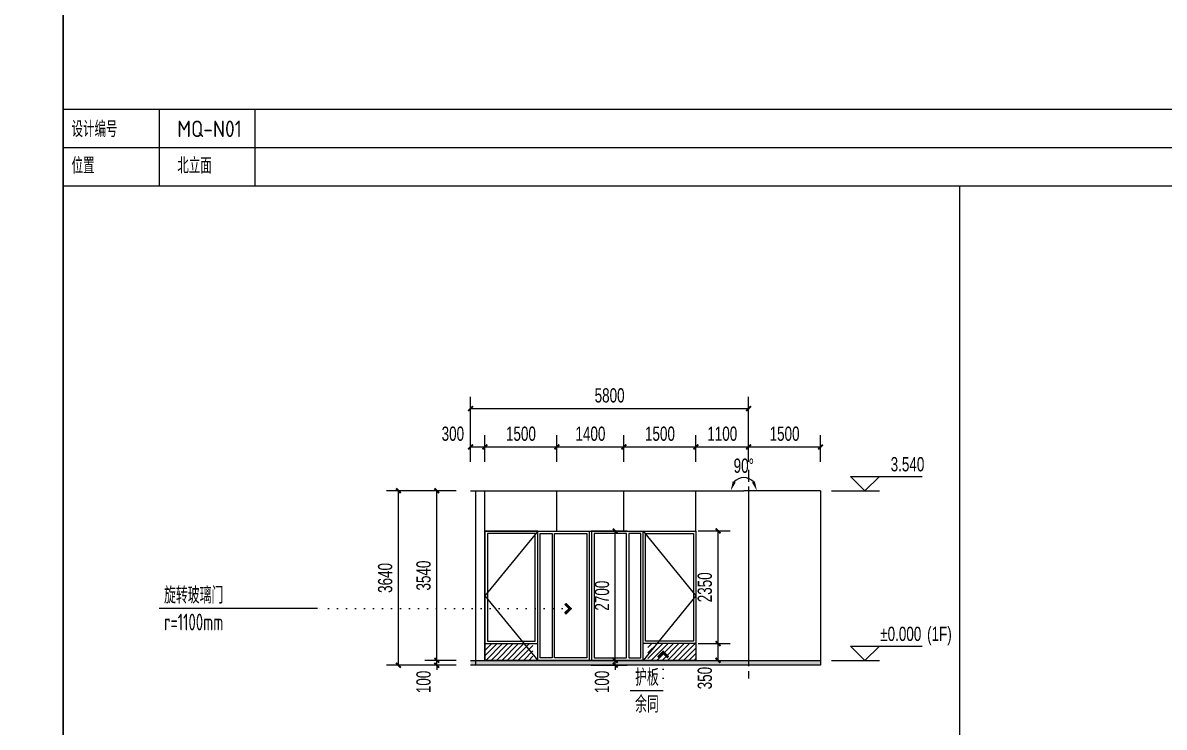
# Model space of a CAD drawing. Extents: x -3 to 440502, y -49243 to 59402.
# Drawn here: x 31859 to 55669, y 30006 to 44704 of the extents above; entities that cross this region are included whole.
import ezdxf

# ---------------------------------------------------------------- set-up
doc = ezdxf.new("R2010")
doc.units = 0
doc.header["$LTSCALE"] = 1000
doc.header["$MEASUREMENT"] = 0
for name, pattern in [('ACAD_ISO05W100', [34, 24, -3, 0.5, -3, 0.5, -3]), ('DASH', [0.35, 0.25, -0.1]), ('DOT2', [0.125, 0, -0.125])]:
    doc.linetypes.add(name, pattern=pattern)
for name, color, linetype in [('01-标注_尺寸', 124, 'Continuous'), ('01-标注_标高', 200, 'Continuous'), ('01-标注_符号', 200, 'Continuous'), ('02-TEXT_标注', 130, 'Continuous'), ('05-填充_18', 18, 'Continuous'), ('A-0-图名图例', 2, 'Continuous'), ('A-C_窗', 140, 'Continuous'), ('A-SUR_看线', 231, 'Continuous'), ('E-立面', 255, 'Continuous')]:
    doc.layers.add(name, color=color, linetype=linetype)
doc.styles.add('_TCH_DIM', font='ros.shx', dxfattribs={"bigfont": 'jd.shx'})
doc.styles.add('_TCH_DIM_T3', font='ros.shx', dxfattribs={"width": 0.705882, "bigfont": 'jd.shx'})
doc.styles.add('_TCH_LABEL', font='ROS1', dxfattribs={"width": 0.75, "bigfont": 'JD'})
doc.styles.add('logo-3', font='', dxfattribs={"width": 0.8})
doc.styles.get("Standard").update_dxf_attribs({"font": 'gbenor.shx', "bigfont": 'gbcbig.shx'})
doc.styles.get('logo-3').set_extended_font_data('SimSun')
doc.dimstyles.new('_TCH_ARCH&&100', dxfattribs={"dimtxt": 297.5, "dimasz": 100, "dimexe": 250, "dimexo": 300, "dimgap": 126.25, "dimtad": 1, "dimdec": 0, "dimzin": 0, "dimdsep": 46, "dimtxsty": '_TCH_DIM_T3', "dimblk": 'ARCHTICK', "dimcen": 0.09, "dimclrt": 7, "dimazin": 2, "dimtfac": 1, "dimtdec": 0, "dimtix": 1, "dimtmove": 2, "dimatfit": 3, "dimfxl": 0, "dimtolj": 1, "dimtzin": 0, "dimarcsym": 0})
doc.dimstyles.new('_TCH_ARROW&&100', dxfattribs={"dimtxt": 297.5, "dimasz": 200, "dimexe": 250, "dimexo": 300, "dimgap": 100, "dimtad": 1, "dimdec": 0, "dimzin": 0, "dimdsep": 46, "dimtxsty": '_TCH_DIM_T3', "dimcen": 0.09, "dimclrt": 7, "dimazin": 2, "dimtfac": 1, "dimtdec": 0, "dimtix": 1, "dimtmove": 2, "dimatfit": 3, "dimfxl": 0, "dimtolj": 1, "dimtzin": 0, "dimarcsym": 0})
doc.dimstyles.new('副本 ISO-1', dxfattribs={"dimtxt": 2.5, "dimasz": 1.5, "dimexe": 1.25, "dimexo": 0.625, "dimtad": 1, "dimdec": 0, "dimtxsty": 'logo-3', "dimblk": 'ARCHTICK', "dimcen": 2.5, "dimdle": 1, "dimadec": 0, "dimazin": 0, "dimtfac": 1, "dimtdec": 0, "dimtix": 1, "dimtmove": 0, "dimatfit": 3, "dimldrblk": 'AR', "dimfxl": 0, "dimarcsym": 0})

# ---------------------------------------------------------------- blocks, each defined once
blk = doc.blocks.new('X-门窗表说明参照')
at = {"layer": 'Defpoints', "color": 165}
blk.add_lwpolyline([(0, 57400), (30200, 57400), (30200, 0), (0, 0)], close=True, dxfattribs=at)
blk = doc.blocks.new('X-门窗表说明')
blk.add_blockref('X-门窗表说明参照', (0, 0))
blk = doc.blocks.new('*U14')
for p, q in [((0, 1600), (43900, 1600)), ((0, 800), (43900, 800)), ((0, 0), (43900, 0))]:
    blk.add_line(p, q)
for points in [[(2000, 1600), (2000, 0)], [(4000, 1600), (4000, 0)]]:
    blk.add_lwpolyline(points)
for s, p in [('设计编号', (176, 1020)), ('位置', (176, 258))]:
    blk.add_text(s, height=332.8).set_placement(p)
blk = doc.blocks.new('*U103')
at = {"layer": '05-填充_18'}
h = blk.add_hatch(dxfattribs=at)
h.set_pattern_fill('ANSI31', color=256, scale=50)
h.set_pattern_definition([(45, (-100, 0), (-56.1266, 56.1266), [])])
h.paths.add_polyline_path([(-100, 0), (900, 0), (900, 350), (-100, 350)])
h = blk.add_hatch(dxfattribs=at)
h.set_pattern_fill('ANSI31', color=256, scale=50)
h.set_pattern_definition([(45, (100, 0), (-56.1266, 56.1266), [])])
h.paths.add_polyline_path([(3300, 0), (4300, 0), (4300, 350), (3300, 350)])
at = {"layer": 'A-C_窗'}
for p, q in [((-100, 350), (1000, 350)), ((4300, 350), (3200, 350))]:
    blk.add_line(p, q, dxfattribs=at)
for points in [[(-100, 2700), (4300, 2700), (4300, 0), (-100, 0)], [(1000, 2700), (-100, 2700), (-100, 0), (1000, 0)], [(-50, 400), (950, 400), (950, 2650), (-50, 2650)], [(1050, 2650), (1300, 2650), (1300, 50), (1050, 50)], [(1350, 2650), (2025, 2650), (2025, 50), (1350, 50)], [(2850, 2650), (2175, 2650), (2175, 50), (2850, 50)], [(3150, 2650), (2900, 2650), (2900, 50), (3150, 50)], [(3200, 2700), (4300, 2700), (4300, 0), (3200, 0)], [(4250, 2650), (4250, 400), (3250, 400), (3250, 2650)]]:
    blk.add_lwpolyline(points, close=True, dxfattribs=at)
for points in [[(1000, 2700), (-100, 1350), (1000, 0)], [(2075, 2700), (2075, 0)], [(2125, 2700), (2125, 0)], [(3200, 2700), (4300, 1350), (3200, 0)]]:
    blk.add_lwpolyline(points, dxfattribs=at)
blk = doc.blocks.new('_ArchTick')
at = {"color": 0, "linetype": 'ByBlock', "const_width": 0.4}
blk.add_lwpolyline([(-0.5, -0.5), (0.5, 0.5)], dxfattribs=at)
blk = doc.blocks.new('*X16')
at = {"color": 0}
for p, q in [((-1012.312, 1692.723), (-1012.284, 1692.723)), ((-1012.312, 1692.722), (-1012.312, 1692.723)), ((-1012.311, 1692.724), (-1012.285, 1692.724)), ((-1012.311, 1692.721), (-1012.311, 1692.724)), ((-1012.311, 1692.722), (-1012.283, 1692.722)), ((-1012.31, 1692.725), (-1012.286, 1692.725)), ((-1012.31, 1692.72), (-1012.31, 1692.725)), ((-1012.31, 1692.721), (-1012.282, 1692.721)), ((-1012.309, 1692.726), (-1012.287, 1692.726)), ((-1012.309, 1692.719), (-1012.309, 1692.726)), ((-1012.308, 1692.727), (-1012.288, 1692.727)), ((-1012.308, 1692.718), (-1012.308, 1692.727)), ((-1012.307, 1692.728), (-1012.289, 1692.728)), ((-1012.307, 1692.717), (-1012.307, 1692.728)), ((-1012.306, 1692.729), (-1012.29, 1692.729)), ((-1012.306, 1692.716), (-1012.306, 1692.729)), ((-1012.305, 1692.73), (-1012.291, 1692.73)), ((-1012.305, 1692.715), (-1012.305, 1692.73)), ((-1012.304, 1692.731), (-1012.292, 1692.731)), ((-1012.304, 1692.714), (-1012.304, 1692.731)), ((-1012.303, 1692.732), (-1012.293, 1692.732)), ((-1012.303, 1692.713), (-1012.303, 1692.732)), ((-1012.302, 1692.733), (-1012.294, 1692.733)), ((-1012.302, 1692.712), (-1012.302, 1692.733)), ((-1012.301, 1692.734), (-1012.295, 1692.734)), ((-1012.301, 1692.711), (-1012.301, 1692.734)), ((-1012.3, 1692.735), (-1012.296, 1692.735)), ((-1012.3, 1692.71), (-1012.3, 1692.735)), ((-1012.299, 1692.736), (-1012.297, 1692.736)), ((-1012.299, 1692.709), (-1012.299, 1692.736)), ((-1012.298, 1692.708), (-1012.298, 1692.736)), ((-1012.297, 1692.707), (-1012.297, 1692.735)), ((-1012.296, 1692.706), (-1012.296, 1692.734)), ((-1012.295, 1692.705), (-1012.295, 1692.733)), ((-1012.294, 1692.704), (-1012.294, 1692.732)), ((-1012.293, 1692.703), (-1012.293, 1692.731)), ((-1012.292, 1692.702), (-1012.292, 1692.73)), ((-1012.291, 1692.701), (-1012.291, 1692.729)), ((-1012.29, 1692.7), (-1012.29, 1692.728)), ((-1012.289, 1692.699), (-1012.289, 1692.727)), ((-1012.288, 1692.698), (-1012.288, 1692.726)), ((-1012.287, 1692.697), (-1012.287, 1692.725)), ((-1012.286, 1692.696), (-1012.286, 1692.724)), ((-1012.285, 1692.695), (-1012.285, 1692.723)), ((-1012.284, 1692.694), (-1012.284, 1692.722)), ((-1012.283, 1692.693), (-1012.283, 1692.721)), ((-1012.282, 1692.692), (-1012.282, 1692.72)), ((-1012.312, 1692.618), (-1012.283, 1692.618)), ((-1012.312, 1692.617), (-1012.312, 1692.618)), ((-1012.311, 1692.619), (-1012.282, 1692.619)), ((-1012.311, 1692.616), (-1012.311, 1692.619)), ((-1012.311, 1692.617), (-1012.284, 1692.617)), ((-1012.31, 1692.62), (-1012.281, 1692.62)), ((-1012.31, 1692.615), (-1012.31, 1692.62)), ((-1012.31, 1692.616), (-1012.285, 1692.616)), ((-1012.309, 1692.72), (-1012.281, 1692.72)), ((-1012.309, 1692.621), (-1012.28, 1692.621)), ((-1012.309, 1692.614), (-1012.309, 1692.621)), ((-1012.309, 1692.615), (-1012.286, 1692.615)), ((-1012.308, 1692.719), (-1012.28, 1692.719)), ((-1012.308, 1692.622), (-1012.279, 1692.622)), ((-1012.308, 1692.613), (-1012.308, 1692.622)), ((-1012.308, 1692.614), (-1012.287, 1692.614)), ((-1012.307, 1692.718), (-1012.279, 1692.718)), ((-1012.307, 1692.623), (-1012.278, 1692.623)), ((-1012.307, 1692.612), (-1012.307, 1692.623)), ((-1012.307, 1692.613), (-1012.288, 1692.613)), ((-1012.306, 1692.717), (-1012.278, 1692.717)), ((-1012.306, 1692.624), (-1012.277, 1692.624)), ((-1012.306, 1692.611), (-1012.306, 1692.624)), ((-1012.306, 1692.612), (-1012.289, 1692.612)), ((-1012.305, 1692.716), (-1012.277, 1692.716)), ((-1012.305, 1692.625), (-1012.276, 1692.625)), ((-1012.305, 1692.61), (-1012.305, 1692.625)), ((-1012.305, 1692.611), (-1012.29, 1692.611)), ((-1012.304, 1692.715), (-1012.276, 1692.715)), ((-1012.304, 1692.626), (-1012.275, 1692.626)), ((-1012.304, 1692.609), (-1012.304, 1692.626)), ((-1012.304, 1692.61), (-1012.291, 1692.61)), ((-1012.303, 1692.714), (-1012.275, 1692.714)), ((-1012.303, 1692.627), (-1012.274, 1692.627)), ((-1012.303, 1692.608), (-1012.303, 1692.627)), ((-1012.303, 1692.609), (-1012.292, 1692.609)), ((-1012.302, 1692.713), (-1012.274, 1692.713)), ((-1012.302, 1692.628), (-1012.273, 1692.628)), ((-1012.302, 1692.607), (-1012.302, 1692.628)), ((-1012.302, 1692.608), (-1012.293, 1692.608)), ((-1012.301, 1692.712), (-1012.273, 1692.712)), ((-1012.301, 1692.629), (-1012.272, 1692.629)), ((-1012.301, 1692.606), (-1012.301, 1692.629)), ((-1012.301, 1692.607), (-1012.294, 1692.607)), ((-1012.3, 1692.711), (-1012.272, 1692.711)), ((-1012.3, 1692.63), (-1012.271, 1692.63)), ((-1012.3, 1692.605), (-1012.3, 1692.63)), ((-1012.3, 1692.606), (-1012.295, 1692.606)), ((-1012.299, 1692.71), (-1012.271, 1692.71)), ((-1012.299, 1692.631), (-1012.27, 1692.631)), ((-1012.299, 1692.604), (-1012.299, 1692.631)), ((-1012.299, 1692.605), (-1012.296, 1692.605)), ((-1012.298, 1692.709), (-1012.27, 1692.709)), ((-1012.298, 1692.632), (-1012.269, 1692.632)), ((-1012.298, 1692.603), (-1012.298, 1692.632)), ((-1012.298, 1692.604), (-1012.297, 1692.604)), ((-1012.297, 1692.708), (-1012.269, 1692.708)), ((-1012.297, 1692.633), (-1012.268, 1692.633)), ((-1012.297, 1692.604), (-1012.297, 1692.633)), ((-1012.296, 1692.707), (-1012.268, 1692.707)), ((-1012.296, 1692.634), (-1012.267, 1692.634)), ((-1012.296, 1692.605), (-1012.296, 1692.634)), ((-1012.295, 1692.706), (-1012.267, 1692.706)), ((-1012.295, 1692.635), (-1012.266, 1692.635)), ((-1012.295, 1692.606), (-1012.295, 1692.635)), ((-1012.294, 1692.705), (-1012.266, 1692.705)), ((-1012.294, 1692.636), (-1012.265, 1692.636)), ((-1012.294, 1692.607), (-1012.294, 1692.636)), ((-1012.293, 1692.704), (-1012.265, 1692.704)), ((-1012.293, 1692.637), (-1012.264, 1692.637)), ((-1012.293, 1692.608), (-1012.293, 1692.637)), ((-1012.292, 1692.703), (-1012.264, 1692.703)), ((-1012.292, 1692.638), (-1012.263, 1692.638)), ((-1012.292, 1692.609), (-1012.292, 1692.638)), ((-1012.291, 1692.702), (-1012.263, 1692.702)), ((-1012.291, 1692.639), (-1012.262, 1692.639)), ((-1012.291, 1692.61), (-1012.291, 1692.639)), ((-1012.29, 1692.701), (-1012.262, 1692.701)), ((-1012.29, 1692.64), (-1012.261, 1692.64)), ((-1012.29, 1692.611), (-1012.29, 1692.64)), ((-1012.289, 1692.7), (-1012.261, 1692.7)), ((-1012.289, 1692.641), (-1012.26, 1692.641)), ((-1012.289, 1692.612), (-1012.289, 1692.641)), ((-1012.288, 1692.699), (-1012.26, 1692.699)), ((-1012.288, 1692.642), (-1012.259, 1692.642)), ((-1012.288, 1692.613), (-1012.288, 1692.642)), ((-1012.287, 1692.698), (-1012.259, 1692.698)), ((-1012.287, 1692.643), (-1012.258, 1692.643)), ((-1012.287, 1692.614), (-1012.287, 1692.643)), ((-1012.286, 1692.697), (-1012.258, 1692.697)), ((-1012.286, 1692.644), (-1012.257, 1692.644)), ((-1012.286, 1692.615), (-1012.286, 1692.644)), ((-1012.285, 1692.696), (-1012.257, 1692.696)), ((-1012.285, 1692.645), (-1012.256, 1692.645)), ((-1012.285, 1692.616), (-1012.285, 1692.645)), ((-1012.284, 1692.695), (-1012.256, 1692.695)), ((-1012.284, 1692.646), (-1012.255, 1692.646)), ((-1012.284, 1692.617), (-1012.284, 1692.646)), ((-1012.283, 1692.694), (-1012.255, 1692.694)), ((-1012.283, 1692.647), (-1012.254, 1692.647)), ((-1012.283, 1692.618), (-1012.283, 1692.647)), ((-1012.282, 1692.693), (-1012.254, 1692.693)), ((-1012.282, 1692.648), (-1012.253, 1692.648)), ((-1012.282, 1692.619), (-1012.282, 1692.648)), ((-1012.281, 1692.691), (-1012.281, 1692.719)), ((-1012.281, 1692.692), (-1012.253, 1692.692)), ((-1012.281, 1692.649), (-1012.252, 1692.649)), ((-1012.281, 1692.62), (-1012.281, 1692.649)), ((-1012.28, 1692.69), (-1012.28, 1692.718)), ((-1012.28, 1692.691), (-1012.252, 1692.691)), ((-1012.28, 1692.65), (-1012.251, 1692.65)), ((-1012.28, 1692.621), (-1012.28, 1692.65)), ((-1012.279, 1692.689), (-1012.279, 1692.717)), ((-1012.279, 1692.69), (-1012.251, 1692.69)), ((-1012.279, 1692.651), (-1012.25, 1692.651)), ((-1012.279, 1692.622), (-1012.279, 1692.651)), ((-1012.278, 1692.688), (-1012.278, 1692.716)), ((-1012.278, 1692.689), (-1012.25, 1692.689)), ((-1012.278, 1692.652), (-1012.249, 1692.652)), ((-1012.278, 1692.623), (-1012.278, 1692.652)), ((-1012.277, 1692.687), (-1012.277, 1692.715)), ((-1012.277, 1692.688), (-1012.249, 1692.688)), ((-1012.277, 1692.653), (-1012.248, 1692.653)), ((-1012.277, 1692.624), (-1012.277, 1692.653)), ((-1012.276, 1692.686), (-1012.276, 1692.714)), ((-1012.276, 1692.687), (-1012.248, 1692.687)), ((-1012.276, 1692.654), (-1012.247, 1692.654)), ((-1012.276, 1692.625), (-1012.276, 1692.654)), ((-1012.275, 1692.685), (-1012.275, 1692.713)), ((-1012.275, 1692.686), (-1012.247, 1692.686)), ((-1012.275, 1692.655), (-1012.246, 1692.655)), ((-1012.275, 1692.626), (-1012.275, 1692.655)), ((-1012.274, 1692.684), (-1012.274, 1692.712)), ((-1012.274, 1692.685), (-1012.246, 1692.685)), ((-1012.274, 1692.656), (-1012.245, 1692.656)), ((-1012.274, 1692.627), (-1012.274, 1692.656)), ((-1012.273, 1692.683), (-1012.273, 1692.711)), ((-1012.273, 1692.684), (-1012.245, 1692.684)), ((-1012.273, 1692.657), (-1012.244, 1692.657)), ((-1012.273, 1692.628), (-1012.273, 1692.657)), ((-1012.272, 1692.682), (-1012.272, 1692.71)), ((-1012.272, 1692.683), (-1012.244, 1692.683)), ((-1012.272, 1692.658), (-1012.243, 1692.658)), ((-1012.272, 1692.629), (-1012.272, 1692.658)), ((-1012.271, 1692.681), (-1012.271, 1692.709)), ((-1012.271, 1692.682), (-1012.243, 1692.682)), ((-1012.271, 1692.659), (-1012.242, 1692.659)), ((-1012.271, 1692.63), (-1012.271, 1692.659)), ((-1012.27, 1692.68), (-1012.27, 1692.708)), ((-1012.27, 1692.681), (-1012.242, 1692.681)), ((-1012.27, 1692.66), (-1012.241, 1692.66)), ((-1012.27, 1692.631), (-1012.27, 1692.66)), ((-1012.269, 1692.679), (-1012.269, 1692.707)), ((-1012.269, 1692.68), (-1012.241, 1692.68)), ((-1012.269, 1692.661), (-1012.24, 1692.661)), ((-1012.269, 1692.632), (-1012.269, 1692.661)), ((-1012.268, 1692.678), (-1012.268, 1692.706)), ((-1012.268, 1692.679), (-1012.24, 1692.679)), ((-1012.268, 1692.662), (-1012.239, 1692.662)), ((-1012.268, 1692.633), (-1012.268, 1692.662)), ((-1012.267, 1692.677), (-1012.267, 1692.705)), ((-1012.267, 1692.678), (-1012.239, 1692.678)), ((-1012.267, 1692.663), (-1012.238, 1692.663)), ((-1012.267, 1692.634), (-1012.267, 1692.663)), ((-1012.266, 1692.676), (-1012.266, 1692.704)), ((-1012.266, 1692.677), (-1012.238, 1692.677)), ((-1012.266, 1692.664), (-1012.237, 1692.664)), ((-1012.266, 1692.635), (-1012.266, 1692.664)), ((-1012.265, 1692.675), (-1012.265, 1692.703)), ((-1012.265, 1692.676), (-1012.237, 1692.676)), ((-1012.265, 1692.665), (-1012.236, 1692.665)), ((-1012.265, 1692.636), (-1012.265, 1692.665)), ((-1012.264, 1692.674), (-1012.264, 1692.702)), ((-1012.264, 1692.675), (-1012.236, 1692.675)), ((-1012.264, 1692.666), (-1012.235, 1692.666)), ((-1012.264, 1692.637), (-1012.264, 1692.666)), ((-1012.263, 1692.673), (-1012.263, 1692.701)), ((-1012.263, 1692.674), (-1012.235, 1692.674)), ((-1012.263, 1692.667), (-1012.234, 1692.667)), ((-1012.263, 1692.638), (-1012.263, 1692.667)), ((-1012.262, 1692.672), (-1012.262, 1692.7)), ((-1012.262, 1692.673), (-1012.234, 1692.673)), ((-1012.262, 1692.668), (-1012.233, 1692.668)), ((-1012.262, 1692.639), (-1012.262, 1692.668)), ((-1012.261, 1692.671), (-1012.261, 1692.699)), ((-1012.261, 1692.672), (-1012.233, 1692.672)), ((-1012.261, 1692.669), (-1012.232, 1692.669)), ((-1012.261, 1692.64), (-1012.261, 1692.669)), ((-1012.26, 1692.67), (-1012.26, 1692.698)), ((-1012.26, 1692.671), (-1012.232, 1692.671)), ((-1012.26, 1692.67), (-1012.231, 1692.67)), ((-1012.26, 1692.641), (-1012.26, 1692.67)), ((-1012.259, 1692.642), (-1012.259, 1692.697)), ((-1012.258, 1692.643), (-1012.258, 1692.696)), ((-1012.257, 1692.644), (-1012.257, 1692.695)), ((-1012.256, 1692.645), (-1012.256, 1692.694)), ((-1012.255, 1692.646), (-1012.255, 1692.693)), ((-1012.254, 1692.647), (-1012.254, 1692.692)), ((-1012.253, 1692.648), (-1012.253, 1692.691)), ((-1012.252, 1692.649), (-1012.252, 1692.69)), ((-1012.251, 1692.65), (-1012.251, 1692.689)), ((-1012.25, 1692.651), (-1012.25, 1692.688)), ((-1012.249, 1692.652), (-1012.249, 1692.687)), ((-1012.248, 1692.653), (-1012.248, 1692.686)), ((-1012.247, 1692.654), (-1012.247, 1692.685)), ((-1012.246, 1692.655), (-1012.246, 1692.684)), ((-1012.245, 1692.656), (-1012.245, 1692.683)), ((-1012.244, 1692.657), (-1012.244, 1692.682)), ((-1012.243, 1692.658), (-1012.243, 1692.681)), ((-1012.242, 1692.659), (-1012.242, 1692.68)), ((-1012.241, 1692.66), (-1012.241, 1692.679)), ((-1012.24, 1692.661), (-1012.24, 1692.678)), ((-1012.239, 1692.662), (-1012.239, 1692.677)), ((-1012.238, 1692.663), (-1012.238, 1692.676)), ((-1012.237, 1692.664), (-1012.237, 1692.675)), ((-1012.236, 1692.665), (-1012.236, 1692.674)), ((-1012.235, 1692.666), (-1012.235, 1692.673)), ((-1012.234, 1692.667), (-1012.234, 1692.672)), ((-1012.233, 1692.668), (-1012.233, 1692.671)), ((-1012.232, 1692.669), (-1012.232, 1692.67))]:
    blk.add_line(p, q, dxfattribs=at)
blk = doc.blocks.new('A-ARROW')
blk.add_lwpolyline([(0.081, 0.052), (0.067, 0.067), (0, 0), (0.067, -0.067), (0.081, -0.052), (0.028, 0)], close=True)
at = {"rotation": 180}
blk.add_blockref('*X16', (-1012.231, 1692.67), dxfattribs=at)
blk = doc.blocks.new('AR')
at = {"xscale": -21.59999999986031, "yscale": 21.59999999999127, "zscale": 21.6, "rotation": 359.9999997162888}
blk.add_blockref('A-ARROW', (0, 0), dxfattribs=at)
blk = doc.blocks.new('*D245')
at = {"layer": '01-标注_尺寸', "color": 0, "lineweight": -2, "transparency": 16777216}
for p, q in [((40851, 34940), (39444, 34940)), ((39694, 31300), (39694, 34940)), ((40851, 31300), (39444, 31300))]:
    blk.add_line(p, q, dxfattribs=at)
at = {"layer": 'Defpoints', "color": 0, "transparency": 16777216}
for p in [(39694, 34940), (41151, 34940), (41151, 31300)]:
    blk.add_point(p, dxfattribs=at)
at = {"layer": '01-标注_尺寸', "color": 0, "lineweight": -2, "transparency": 16777216, "xscale": 100, "yscale": 100, "zscale": 100}
for p, rotation in [((39694, 34940), 90), ((39694, 31300), 270)]:
    blk.add_blockref('_ArchTick', p, dxfattribs=dict(at, rotation=rotation))
at = {"layer": '01-标注_尺寸', "color": 7, "transparency": 16777216, "insert": (39419, 33120), "char_height": 297.5, "attachment_point": 5, "rotation": 90, "style": '_TCH_DIM_T3'}
blk.add_mtext('\\A1;3640', dxfattribs=at)
blk = doc.blocks.new('*D246')
at = {"layer": '01-标注_尺寸', "color": 0, "lineweight": -2, "transparency": 16777216}
for p, q in [((40494, 31400), (40494, 31500)), ((40900, 31400), (40244, 31400)), ((40900, 31300), (40244, 31300)), ((40494, 31300), (40494, 31400)), ((40494, 31300), (40494, 31200))]:
    blk.add_line(p, q, dxfattribs=at)
at = {"layer": 'Defpoints', "color": 0, "transparency": 16777216}
for p in [(40494, 31400), (41200, 31400), (41200, 31300)]:
    blk.add_point(p, dxfattribs=at)
at = {"layer": '01-标注_尺寸', "color": 0, "lineweight": -2, "transparency": 16777216, "xscale": 100, "yscale": 100, "zscale": 100}
for p, rotation in [((40494, 31400), 270), ((40494, 31300), 90)]:
    blk.add_blockref('_ArchTick', p, dxfattribs=dict(at, rotation=rotation))
at = {"layer": '01-标注_尺寸', "color": 7, "transparency": 16777216, "insert": (40219, 30950), "char_height": 297.5, "attachment_point": 5, "rotation": 90, "style": '_TCH_DIM_T3'}
blk.add_mtext('\\A1;100', dxfattribs=at)
blk = doc.blocks.new('*D247')
at = {"layer": '01-标注_尺寸', "color": 0, "lineweight": -2, "transparency": 16777216}
for p, q in [((40900, 34940), (40244, 34940)), ((40494, 31400), (40494, 34940)), ((40900, 31400), (40244, 31400))]:
    blk.add_line(p, q, dxfattribs=at)
at = {"layer": 'Defpoints', "color": 0, "transparency": 16777216}
for p in [(40494, 34940), (41200, 34940), (41200, 31400)]:
    blk.add_point(p, dxfattribs=at)
at = {"layer": '01-标注_尺寸', "color": 0, "lineweight": -2, "transparency": 16777216, "xscale": 100, "yscale": 100, "zscale": 100}
for p, rotation in [((40494, 34940), 90), ((40494, 31400), 270)]:
    blk.add_blockref('_ArchTick', p, dxfattribs=dict(at, rotation=rotation))
at = {"layer": '01-标注_尺寸', "color": 7, "transparency": 16777216, "insert": (40219, 33170), "char_height": 297.5, "attachment_point": 5, "rotation": 90, "style": '_TCH_DIM_T3'}
blk.add_mtext('\\A1;3540', dxfattribs=at)
blk = doc.blocks.new('*D248')
at = {"layer": '01-标注_尺寸', "color": 0, "lineweight": -2, "transparency": 16777216}
for p, q in [((41200, 35678), (41200, 36903)), ((47000, 35678), (47000, 36903)), ((41200, 36653), (47000, 36653))]:
    blk.add_line(p, q, dxfattribs=at)
at = {"layer": 'Defpoints', "color": 0, "transparency": 16777216}
for p in [(47000, 36653), (41200, 35378), (47000, 35378)]:
    blk.add_point(p, dxfattribs=at)
at = {"layer": '01-标注_尺寸', "color": 0, "lineweight": -2, "transparency": 16777216, "xscale": 100, "yscale": 100, "zscale": 100, "rotation": 180}
blk.add_blockref('_ArchTick', (41200, 36653), dxfattribs=at)
at = {"layer": '01-标注_尺寸', "color": 0, "lineweight": -2, "transparency": 16777216, "xscale": 100, "yscale": 100, "zscale": 100}
blk.add_blockref('_ArchTick', (47000, 36653), dxfattribs=at)
at = {"layer": '01-标注_尺寸', "color": 7, "transparency": 16777216, "insert": (44100, 36928), "char_height": 297.5, "attachment_point": 5, "style": '_TCH_DIM_T3'}
blk.add_mtext('\\A1;5800', dxfattribs=at)
blk = doc.blocks.new('*D249')
at = {"layer": '01-标注_尺寸', "color": 0, "lineweight": -2, "transparency": 16777216}
for p, q in [((41200, 35540), (41200, 36103)), ((41500, 35540), (41500, 36103)), ((41200, 35853), (41500, 35853))]:
    blk.add_line(p, q, dxfattribs=at)
at = {"layer": 'Defpoints', "color": 0, "transparency": 16777216}
for p in [(41500, 35853), (41200, 35240), (41500, 35240)]:
    blk.add_point(p, dxfattribs=at)
at = {"layer": '01-标注_尺寸', "color": 0, "lineweight": -2, "transparency": 16777216, "xscale": 100, "yscale": 100, "zscale": 100, "rotation": 180}
blk.add_blockref('_ArchTick', (41200, 35853), dxfattribs=at)
at = {"layer": '01-标注_尺寸', "color": 0, "lineweight": -2, "transparency": 16777216, "xscale": 100, "yscale": 100, "zscale": 100}
blk.add_blockref('_ArchTick', (41500, 35853), dxfattribs=at)
at = {"layer": '01-标注_尺寸', "color": 7, "transparency": 16777216, "insert": (40830, 36128), "char_height": 297.5, "attachment_point": 5, "style": '_TCH_DIM_T3'}
blk.add_mtext('\\A1;300', dxfattribs=at)
blk = doc.blocks.new('*D250')
at = {"layer": '01-标注_尺寸', "color": 0, "lineweight": -2, "transparency": 16777216}
for p, q in [((41500, 35540), (41500, 36103)), ((43000, 35540), (43000, 36103)), ((41500, 35853), (43000, 35853))]:
    blk.add_line(p, q, dxfattribs=at)
at = {"layer": 'Defpoints', "color": 0, "transparency": 16777216}
for p in [(43000, 35853), (41500, 35240), (43000, 35240)]:
    blk.add_point(p, dxfattribs=at)
at = {"layer": '01-标注_尺寸', "color": 0, "lineweight": -2, "transparency": 16777216, "xscale": 100, "yscale": 100, "zscale": 100, "rotation": 180}
blk.add_blockref('_ArchTick', (41500, 35853), dxfattribs=at)
at = {"layer": '01-标注_尺寸', "color": 0, "lineweight": -2, "transparency": 16777216, "xscale": 100, "yscale": 100, "zscale": 100}
blk.add_blockref('_ArchTick', (43000, 35853), dxfattribs=at)
at = {"layer": '01-标注_尺寸', "color": 7, "transparency": 16777216, "insert": (42250, 36128), "char_height": 297.5, "attachment_point": 5, "style": '_TCH_DIM_T3'}
blk.add_mtext('\\A1;1500', dxfattribs=at)
blk = doc.blocks.new('*D251')
at = {"layer": '01-标注_尺寸', "color": 0, "lineweight": -2, "transparency": 16777216}
for p, q in [((43000, 35540), (43000, 36103)), ((44400, 35540), (44400, 36103)), ((43000, 35853), (44400, 35853))]:
    blk.add_line(p, q, dxfattribs=at)
at = {"layer": 'Defpoints', "color": 0, "transparency": 16777216}
for p in [(44400, 35853), (43000, 35240), (44400, 35240)]:
    blk.add_point(p, dxfattribs=at)
at = {"layer": '01-标注_尺寸', "color": 0, "lineweight": -2, "transparency": 16777216, "xscale": 100, "yscale": 100, "zscale": 100, "rotation": 180}
blk.add_blockref('_ArchTick', (43000, 35853), dxfattribs=at)
at = {"layer": '01-标注_尺寸', "color": 0, "lineweight": -2, "transparency": 16777216, "xscale": 100, "yscale": 100, "zscale": 100}
blk.add_blockref('_ArchTick', (44400, 35853), dxfattribs=at)
at = {"layer": '01-标注_尺寸', "color": 7, "transparency": 16777216, "insert": (43700, 36128), "char_height": 297.5, "attachment_point": 5, "style": '_TCH_DIM_T3'}
blk.add_mtext('\\A1;1400', dxfattribs=at)
blk = doc.blocks.new('*D252')
at = {"layer": '01-标注_尺寸', "color": 0, "lineweight": -2, "transparency": 16777216}
for p, q in [((44400, 35540), (44400, 36103)), ((45900, 35540), (45900, 36103)), ((44400, 35853), (45900, 35853))]:
    blk.add_line(p, q, dxfattribs=at)
at = {"layer": 'Defpoints', "color": 0, "transparency": 16777216}
for p in [(45900, 35853), (44400, 35240), (45900, 35240)]:
    blk.add_point(p, dxfattribs=at)
at = {"layer": '01-标注_尺寸', "color": 0, "lineweight": -2, "transparency": 16777216, "xscale": 100, "yscale": 100, "zscale": 100, "rotation": 180}
blk.add_blockref('_ArchTick', (44400, 35853), dxfattribs=at)
at = {"layer": '01-标注_尺寸', "color": 0, "lineweight": -2, "transparency": 16777216, "xscale": 100, "yscale": 100, "zscale": 100}
blk.add_blockref('_ArchTick', (45900, 35853), dxfattribs=at)
at = {"layer": '01-标注_尺寸', "color": 7, "transparency": 16777216, "insert": (45150, 36128), "char_height": 297.5, "attachment_point": 5, "style": '_TCH_DIM_T3'}
blk.add_mtext('\\A1;1500', dxfattribs=at)
blk = doc.blocks.new('*D253')
at = {"layer": '01-标注_尺寸', "color": 0, "lineweight": -2, "transparency": 16777216}
for p, q in [((45900, 35540), (45900, 36103)), ((47000, 35540), (47000, 36103)), ((45900, 35853), (47000, 35853))]:
    blk.add_line(p, q, dxfattribs=at)
at = {"layer": 'Defpoints', "color": 0, "transparency": 16777216}
for p in [(47000, 35853), (45900, 35240), (47000, 35240)]:
    blk.add_point(p, dxfattribs=at)
at = {"layer": '01-标注_尺寸', "color": 0, "lineweight": -2, "transparency": 16777216, "xscale": 100, "yscale": 100, "zscale": 100, "rotation": 180}
blk.add_blockref('_ArchTick', (45900, 35853), dxfattribs=at)
at = {"layer": '01-标注_尺寸', "color": 0, "lineweight": -2, "transparency": 16777216, "xscale": 100, "yscale": 100, "zscale": 100}
blk.add_blockref('_ArchTick', (47000, 35853), dxfattribs=at)
at = {"layer": '01-标注_尺寸', "color": 7, "transparency": 16777216, "insert": (46450, 36128), "char_height": 297.5, "attachment_point": 5, "style": '_TCH_DIM_T3'}
blk.add_mtext('\\A1;1100', dxfattribs=at)
blk = doc.blocks.new('*D254')
at = {"layer": '01-标注_尺寸', "color": 0, "lineweight": -2, "transparency": 16777216}
for p, q in [((47000, 35540), (47000, 36103)), ((48500, 35540), (48500, 36103)), ((47000, 35853), (48500, 35853))]:
    blk.add_line(p, q, dxfattribs=at)
at = {"layer": 'Defpoints', "color": 0, "transparency": 16777216}
for p in [(48500, 35853), (47000, 35240), (48500, 35240)]:
    blk.add_point(p, dxfattribs=at)
at = {"layer": '01-标注_尺寸', "color": 0, "lineweight": -2, "transparency": 16777216, "xscale": 100, "yscale": 100, "zscale": 100, "rotation": 180}
blk.add_blockref('_ArchTick', (47000, 35853), dxfattribs=at)
at = {"layer": '01-标注_尺寸', "color": 0, "lineweight": -2, "transparency": 16777216, "xscale": 100, "yscale": 100, "zscale": 100}
blk.add_blockref('_ArchTick', (48500, 35853), dxfattribs=at)
at = {"layer": '01-标注_尺寸', "color": 7, "transparency": 16777216, "insert": (47750, 36128), "char_height": 297.5, "attachment_point": 5, "style": '_TCH_DIM_T3'}
blk.add_mtext('\\A1;1500', dxfattribs=at)
blk = doc.blocks.new('*D255')
at = {"layer": '01-标注_尺寸', "color": 0, "lineweight": -2, "transparency": 16777216}
for p, q in [((45950, 34100), (46612, 34100)), ((46362, 31750), (46362, 34100)), ((45950, 31750), (46612, 31750))]:
    blk.add_line(p, q, dxfattribs=at)
at = {"layer": 'Defpoints', "color": 0, "transparency": 16777216}
for p in [(45650, 34100), (46362, 34100), (45650, 31750)]:
    blk.add_point(p, dxfattribs=at)
at = {"layer": '01-标注_尺寸', "color": 0, "lineweight": -2, "transparency": 16777216, "xscale": 100, "yscale": 100, "zscale": 100}
for p, rotation in [((46362, 34100), 90), ((46362, 31750), 270)]:
    blk.add_blockref('_ArchTick', p, dxfattribs=dict(at, rotation=rotation))
at = {"layer": '01-标注_尺寸', "color": 7, "transparency": 16777216, "insert": (46087, 32925), "char_height": 297.5, "attachment_point": 5, "rotation": 90, "style": '_TCH_DIM_T3'}
blk.add_mtext('\\A1;2350', dxfattribs=at)
blk = doc.blocks.new('*D256')
at = {"layer": '01-标注_尺寸', "color": 0, "lineweight": -2, "transparency": 16777216}
for p, q in [((45950, 31750), (46612, 31750)), ((46362, 31400), (46362, 31750)), ((45950, 31400), (46612, 31400))]:
    blk.add_line(p, q, dxfattribs=at)
at = {"layer": 'Defpoints', "color": 0, "transparency": 16777216}
for p in [(45650, 31750), (46362, 31750), (45650, 31400)]:
    blk.add_point(p, dxfattribs=at)
at = {"layer": '01-标注_尺寸', "color": 0, "lineweight": -2, "transparency": 16777216, "xscale": 100, "yscale": 100, "zscale": 100}
for p, rotation in [((46362, 31750), 90), ((46362, 31400), 270)]:
    blk.add_blockref('_ArchTick', p, dxfattribs=dict(at, rotation=rotation))
at = {"layer": '01-标注_尺寸', "color": 7, "transparency": 16777216, "insert": (46087, 31030), "char_height": 297.5, "attachment_point": 5, "rotation": 90, "style": '_TCH_DIM_T3'}
blk.add_mtext('\\A1;350', dxfattribs=at)
blk = doc.blocks.new('*D257')
at = {"layer": '01-标注_尺寸', "color": 0, "lineweight": -2, "transparency": 16777216}
for p, q in [((44217, 31400), (44217, 31500)), ((43718, 31400), (44467, 31400)), ((43718, 31300), (44467, 31300)), ((44217, 31300), (44217, 31400)), ((44217, 31300), (44217, 31200))]:
    blk.add_line(p, q, dxfattribs=at)
at = {"layer": 'Defpoints', "color": 0, "transparency": 16777216}
for p in [(43418, 31400), (43418, 31300), (44217, 31400)]:
    blk.add_point(p, dxfattribs=at)
at = {"layer": '01-标注_尺寸', "color": 0, "lineweight": -2, "transparency": 16777216, "xscale": 100, "yscale": 100, "zscale": 100}
for p, rotation in [((44217, 31400), 270), ((44217, 31300), 90)]:
    blk.add_blockref('_ArchTick', p, dxfattribs=dict(at, rotation=rotation))
at = {"layer": '01-标注_尺寸', "color": 7, "transparency": 16777216, "insert": (43942, 30950), "char_height": 297.5, "attachment_point": 5, "rotation": 90, "style": '_TCH_DIM_T3'}
blk.add_mtext('\\A1;100', dxfattribs=at)
blk = doc.blocks.new('*D258')
at = {"layer": '01-标注_尺寸', "color": 0, "lineweight": -2, "transparency": 16777216}
for p, q in [((43718, 34100), (44467, 34100)), ((44217, 31400), (44217, 34100)), ((43718, 31400), (44467, 31400))]:
    blk.add_line(p, q, dxfattribs=at)
at = {"layer": 'Defpoints', "color": 0, "transparency": 16777216}
for p in [(43418, 34100), (44217, 34100), (43418, 31400)]:
    blk.add_point(p, dxfattribs=at)
at = {"layer": '01-标注_尺寸', "color": 0, "lineweight": -2, "transparency": 16777216, "xscale": 100, "yscale": 100, "zscale": 100}
for p, rotation in [((44217, 34100), 90), ((44217, 31400), 270)]:
    blk.add_blockref('_ArchTick', p, dxfattribs=dict(at, rotation=rotation))
at = {"layer": '01-标注_尺寸', "color": 7, "transparency": 16777216, "insert": (43942, 32750), "char_height": 297.5, "attachment_point": 5, "rotation": 90, "style": '_TCH_DIM_T3'}
blk.add_mtext('\\A1;2700', dxfattribs=at)
blk = doc.blocks.new('*D316')
at = {"layer": '01-标注_尺寸', "color": 0, "lineweight": -2, "transparency": 16777216}
for p, q in [((46552, 34940), (46877, 34940)), ((47248, 34940), (46923, 34940))]:
    blk.add_line(p, q, dxfattribs=at)
blk.add_arc((46900, 34940), 273, 43.0023, 136.9977, dxfattribs=at)
at = {"layer": '01-标注_尺寸', "color": 0, "transparency": 16777216}
for points in [[(46731, 35114), (46669, 35138), (46627, 34940)], [(47131, 35138), (47069, 35114), (47173, 34940)]]:
    blk.add_solid(points, dxfattribs=at)
at = {"layer": 'Defpoints', "color": 0, "transparency": 16777216}
for p in [(47036, 35176), (46252, 34940), (46900, 34940), (47548, 34940)]:
    blk.add_point(p, dxfattribs=at)
at = {"layer": '01-标注_尺寸', "color": 7, "transparency": 16777216, "insert": (46900, 35461), "char_height": 297.5, "attachment_point": 5, "style": '_TCH_DIM_T3'}
blk.add_mtext('\\A1;90%%d', dxfattribs=at)

msp = doc.modelspace()

# ---------------------------------------------------------------- hatches: boundary and pattern name
at = {"layer": '05-填充_18'}
h = msp.add_hatch(color=256, dxfattribs=at)
h.dxf.hatch_style = 1
h.paths.add_polyline_path([(46900, 31299.8), (46900, 31399.8), (41200, 31399.8), (41200, 31299.8)])
h = msp.add_hatch(color=256, dxfattribs=at)
h.dxf.hatch_style = 1
h.paths.add_polyline_path([(46900, 31399.8), (46900, 31299.8), (48500, 31299.8), (48500, 31399.8)])

# ---------------------------------------------------------------- linework, layer by layer
at = {"layer": '01-标注_标高'}
for p, q in [((49427.1, 34939.8), (49127.1, 35239.8)), ((49127.1, 35239.8), (50623.1, 35239.8)), ((49427.1, 34939.8), (49727.1, 35239.8)), ((48727.1, 34939.8), (49727.1, 34939.8)), ((49427.1, 31399.8), (49127.1, 31699.8)), ((49127.1, 31699.8), (50623.1, 31699.8)), ((49427.1, 31399.8), (49727.1, 31699.8)), ((48727.1, 31399.8), (49727.1, 31399.8))]:
    msp.add_line(p, q, dxfattribs=at)
at = {"layer": '01-标注_符号'}
for p, q in [((38005, 32480.2), (34700, 32480.2)), ((45217.7, 30765.4), (44526.6, 30765.4))]:
    msp.add_line(p, q, dxfattribs=at)
at = {"layer": 'A-0-图名图例'}
for points in [[(32700, 1000), (32700, 58399.8)], [(51408.6, 1000), (51408.6, 41299.8)]]:
    msp.add_lwpolyline(points, dxfattribs=at)
at = {"layer": 'A-C_窗'}
for points in [[(41500, 34099.8), (41500, 34939.8)], [(41500, 34099.8), (41500, 34939.8)], [(43000, 34099.8), (43000, 34939.8)], [(44400, 34099.8), (44400, 34939.8)], [(45900, 34099.8), (45900, 34939.8)], [(41200, 31399.8), (46900, 31399.8)], [(46900, 31399.8), (48500, 31399.8)]]:
    msp.add_lwpolyline(points, dxfattribs=at)
at = {"layer": 'A-SUR_看线', "linetype": 'DASH'}
msp.add_lwpolyline([(47000, 35378.1), (47000, 31021.9)], dxfattribs=at)
at = {"layer": 'E-立面'}
for points in [[(41200, 34939.8), (46900, 34939.8)], [(41300, 34939.8), (41300, 31299.8)], [(48500, 34939.8), (46900, 34939.8)], [(47000, 34939.8), (47000, 31299.8)], [(47000, 34939.8), (47000, 31299.8)], [(48500, 34939.8), (48500, 31299.8)], [(46900, 31299.8), (41200, 31299.8)], [(48500, 31299.8), (46900, 31299.8)]]:
    msp.add_lwpolyline(points, dxfattribs=at)

# ---------------------------------------------------------------- block references
msp.add_blockref('X-门窗表说明', (2500, 1000))
at = {"layer": 'A-0-图名图例'}
msp.add_blockref('*U14', (32700, 41299.8), dxfattribs=at)
at = {"layer": 'A-C_窗'}
msp.add_blockref('*U103', (41600, 31399.8), dxfattribs=at)

# ---------------------------------------------------------------- texts
at = {"layer": '02-TEXT_标注', "linetype": 'ACAD_ISO05W100'}
for s, height, p in [('MQ-N01', 345, (35081, 42319.8)), ('北立面', 332.77, (35081, 41557.9))]:
    msp.add_text(s, height=height, dxfattribs=at).set_placement(p)
at = {"layer": '02-TEXT_标注'}
for s, height, style, width, p in [('3.540', 297.5, '_TCH_DIM', 0.705882, (49963.1, 35344.8)), ('旋转玻璃门', 347.29, '_TCH_LABEL', 0.75, (34805, 32585.2)), ('r=1100mm', 350, '_TCH_LABEL', 0.75, (34805, 32025.2)), ('%%P0.000', 297.5, '_TCH_DIM', 0.705882, (49745.6, 31804.8)), ('(1F)', 297.5, '_TCH_DIM', 0.705882, (50723.1, 31804.8)), ('护板', 347.29, '_TCH_LABEL', 0.75, (44631.6, 30870.4)), ('余同', 347.29, '_TCH_LABEL', 0.75, (44631.6, 30310.4))]:
    msp.add_text(s, height=height, dxfattribs=dict(at, style=style, width=width)).set_placement(p)

# ---------------------------------------------------------------- dimensions: what is measured, and where the dimension line sits
at = {"layer": '01-标注_尺寸'}
for p1, p2, distance, picture, middle in [((41200, 35378.1), (47000, 35378.1), 1275, '*D248', (44100, 36928.1)), ((41500, 35239.8), (43000, 35239.8), 613.3, '*D250', (42250, 36128.1)), ((43000, 35239.8), (44400, 35239.8), 613.3, '*D251', (43700, 36128.1)), ((44400, 35239.8), (45900, 35239.8), 613.3, '*D252', (45150, 36128.1)), ((45900, 35239.8), (47000, 35239.8), 613.3, '*D253', (46450, 36128.1)), ((47000, 35239.8), (48500, 35239.8), 613.3, '*D254', (47750, 36128.1)), ((41150.5, 31299.8), (41150.5, 34939.8), 1456.4, '*D245', (39419.1, 33119.8)), ((41200, 31399.8), (41200, 34939.8), 705.9, '*D247', (40219.1, 33169.8)), ((43417.9, 31399.8), (43417.9, 34099.8), -799.3, '*D258', (43942.2, 32749.8)), ((45650, 31749.8), (45650, 34099.8), -711.8, '*D255', (46086.8, 32924.8))]:
    dim = msp.add_aligned_dim(p1=p1, p2=p2, distance=distance, dimstyle='_TCH_ARCH&&100', dxfattribs=at)
    dim.commit()
    dim.dimension.update_dxf_attribs({"geometry": picture, "text_midpoint": middle})
for base, p1, p2, angle, picture, middle in [((41500, 35853.1), (41200, 35239.8), (41500, 35239.8), 0, '*D249', (40830, 36128.1)), ((46361.8, 31749.8), (45650, 31399.8), (45650, 31749.8), 90, '*D256', (46086.8, 31029.8)), ((40494.1, 31399.8), (41200, 31299.8), (41200, 31399.8), 90, '*D246', (40219.1, 30949.8)), ((44217.2, 31399.8), (43417.9, 31299.8), (43417.9, 31399.8), 90, '*D257', (43942.2, 30949.8))]:
    dim = msp.add_linear_dim(base=base, p1=p1, p2=p2, angle=angle, dimstyle='_TCH_ARCH&&100', dxfattribs=at)
    dim.commit()
    dim.dimension.update_dxf_attribs({"geometry": picture, "text_midpoint": middle, "dimtype": 161})
dim = msp.add_angular_dim_3p(base=(47036.4, 35176.1), center=(46900, 34939.8), p1=(47547.8, 34939.8), p2=(46252.2, 34939.8), text='90%%d', dimstyle='_TCH_ARROW&&100', dxfattribs=at)
dim.commit()
dim.dimension.update_dxf_attribs({"geometry": '*D316', "text_midpoint": (46900, 35461.4)})

# ---------------------------------------------------------------- leaders
at = {"layer": '01-标注_符号', "color": 51, "linetype": 'DOT2', "ltscale": 1.5}
for points in [[(43299.7, 32480.2), (38005, 32480.2)], [(45217.7, 31591.1), (45217.7, 30765.4)]]:
    msp.add_leader(points, dimstyle='副本 ISO-1', override={"dimasz": 75, "dimtad": 0}, dxfattribs=at)

doc.saveas('drawing.dxf')
